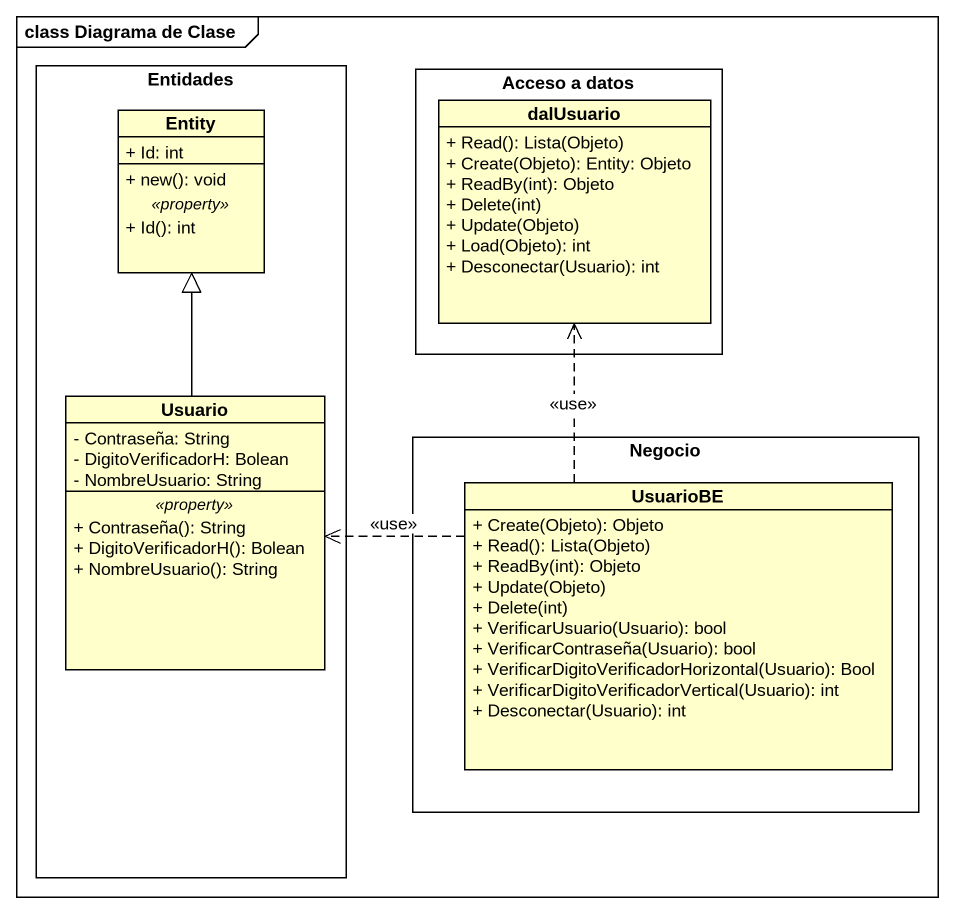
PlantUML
@startuml
mainframe class Diagrama de Clase
hide circle
hide empty members
skinparam classAttributeIconSize 0
rectangle Entidades {
  class "Entity" as Entity_ {
    + Id: int
    --
    + new(): void
    .. <<property>> ..
    + Id(): int
  }
  class Usuario {
    - Contraseña: String
    - DigitoVerificadorH: Bolean
    - NombreUsuario: String
    .. <<property>> ..
    + Contraseña(): String
    + DigitoVerificadorH(): Bolean
    + NombreUsuario(): String
  }
}
rectangle "Acceso a datos" as Acceso_a_datos {
  class dalUsuario {
    + Read(): Lista(Objeto)
    + Create(Objeto): Entity: Objeto
    + ReadBy(int): Objeto
    + Delete(int)
    + Update(Objeto)
    + Load(Objeto): int
    + Desconectar(Usuario): int
  }
}
rectangle Negocio {
  class UsuarioBE {
    + Create(Objeto): Objeto
    + Read(): Lista(Objeto)
    + ReadBy(int): Objeto
    + Update(Objeto)
    + Delete(int)
    + VerificarUsuario(Usuario): bool
    + VerificarContraseña(Usuario): bool
    + VerificarDigitoVerificadorHorizontal(Usuario): Bool
    + VerificarDigitoVerificadorVertical(Usuario): int
    + Desconectar(Usuario): int
  }
}
Usuario -up-|> Entity_
UsuarioBE .up.> dalUsuario : <<use>>
UsuarioBE .left.> Usuario : <<use>>
@enduml
